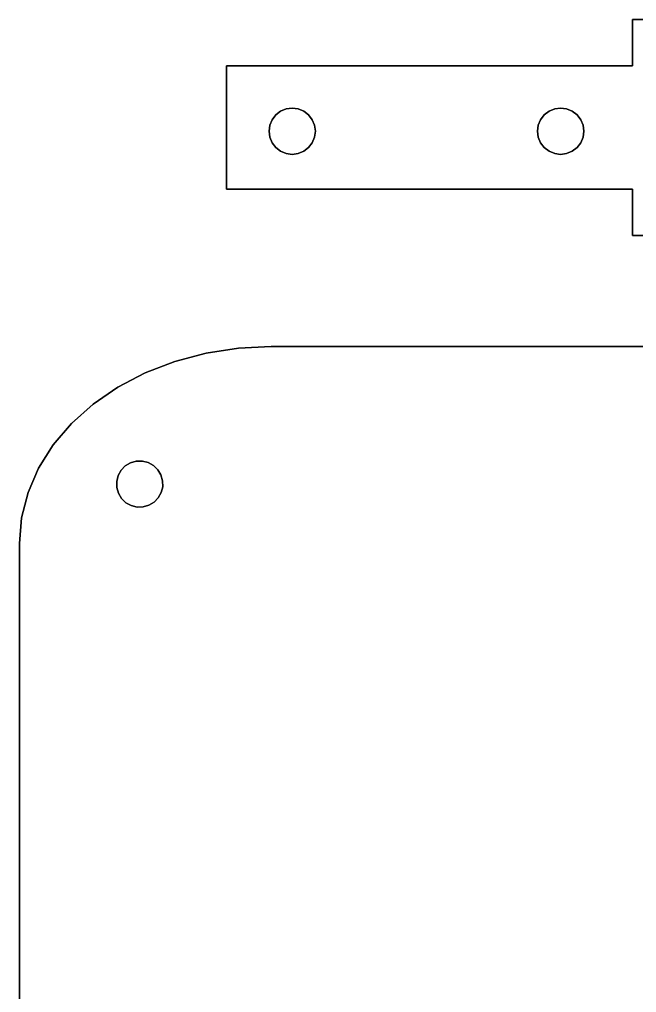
# Model space of a CAD drawing. Header units: metres. Extents: x -153 to 0, y 0 to 287.
# Drawn here: x -153.3 to -113.3, y 208.6 to 271.7 of the extents above; entities that cross this region are included whole.
import ezdxf

# ---------------------------------------------------------------- set-up
doc = ezdxf.new("R2010")
doc.units = ezdxf.units.M

msp = doc.modelspace()

# ---------------------------------------------------------------- linework, layer by layer
at = {"layer": 'Group#16'}
for points in [[(-113.579, 268.677, 0.199), (-113.579, 271.677, 0.199), (-109.579, 271.677, 0.199), (-109.579, 257.677, 0.199), (-113.579, 257.677, 0.199), (-113.579, 260.677, 0.199), (-139.879, 260.677, 0.199), (-139.879, 268.677, 0.199), (-113.579, 268.677, 0.199)], [(-113.579, 271.677, 3.199), (-113.579, 268.677, 3.199), (-139.879, 268.677, 3.199), (-139.879, 260.677, 3.199), (-113.579, 260.677, 3.199), (-113.579, 257.677, 3.199), (-109.579, 257.677, 3.199), (-109.579, 271.677, 3.199), (-113.579, 271.677, 3.199)], [(-113.579, 271.677, 3.199), (-109.579, 271.677, 3.199), (-109.579, 271.677, 0.199), (-113.579, 271.677, 0.199), (-113.579, 271.677, 3.199)], [(-113.579, 271.677, 0.199), (-113.579, 268.677, 0.199), (-113.579, 268.677, 3.199), (-113.579, 271.677, 3.199), (-113.579, 271.677, 0.199)], [(-113.579, 268.677, 3.199), (-113.579, 268.677, 0.199), (-139.879, 268.677, 0.199), (-139.879, 268.677, 3.199), (-113.579, 268.677, 3.199)], [(-139.879, 260.677, 3.199), (-139.879, 268.677, 3.199), (-139.879, 268.677, 0.199), (-139.879, 260.677, 0.199), (-139.879, 260.677, 3.199)], [(-136.017, 262.978, 0.199), (-135.629, 262.927, 0.199), (-135.241, 262.978, 0.199), (-134.879, 263.128, 0.199), (-134.568, 263.366, 0.199), (-134.33, 263.677, 0.199), (-134.18, 264.039, 0.199), (-134.129, 264.427, 0.199), (-134.18, 264.815, 0.199), (-134.33, 265.177, 0.199), (-134.568, 265.487, 0.199), (-134.879, 265.726, 0.199), (-135.241, 265.876, 0.199), (-135.629, 265.927, 0.199), (-136.017, 265.876, 0.199), (-136.379, 265.726, 0.199), (-136.69, 265.487, 0.199), (-136.928, 265.177, 0.199), (-137.078, 264.815, 0.199), (-137.129, 264.427, 0.199), (-137.078, 264.039, 0.199), (-136.928, 263.677, 0.199), (-136.69, 263.366, 0.199), (-136.379, 263.128, 0.199), (-136.017, 262.978, 0.199)], [(-135.629, 262.927, 3.199), (-136.017, 262.978, 3.199), (-136.379, 263.128, 3.199), (-136.69, 263.366, 3.199), (-136.928, 263.677, 3.199), (-137.078, 264.039, 3.199), (-137.129, 264.427, 3.199), (-137.078, 264.815, 3.199), (-136.928, 265.177, 3.199), (-136.69, 265.487, 3.199), (-136.379, 265.726, 3.199), (-136.017, 265.876, 3.199), (-135.629, 265.927, 3.199), (-135.241, 265.876, 3.199), (-134.879, 265.726, 3.199), (-134.568, 265.487, 3.199), (-134.33, 265.177, 3.199), (-134.18, 264.815, 3.199), (-134.129, 264.427, 3.199), (-134.18, 264.039, 3.199), (-134.33, 263.677, 3.199), (-134.568, 263.366, 3.199), (-134.879, 263.128, 3.199), (-135.241, 262.978, 3.199), (-135.629, 262.927, 3.199)], [(-136.69, 265.487, 0.199), (-136.379, 265.726, 0.199), (-136.379, 265.726, 3.199), (-136.69, 265.487, 3.199), (-136.69, 265.487, 0.199)], [(-136.379, 265.726, 0.199), (-136.017, 265.876, 0.199), (-136.017, 265.876, 3.199), (-136.379, 265.726, 3.199), (-136.379, 265.726, 0.199)], [(-136.017, 265.876, 0.199), (-135.629, 265.927, 0.199), (-135.629, 265.927, 3.199), (-136.017, 265.876, 3.199), (-136.017, 265.876, 0.199)], [(-135.629, 265.927, 0.199), (-135.241, 265.876, 0.199), (-135.241, 265.876, 3.199), (-135.629, 265.927, 3.199), (-135.629, 265.927, 0.199)], [(-135.241, 265.876, 0.199), (-134.879, 265.726, 0.199), (-134.879, 265.726, 3.199), (-135.241, 265.876, 3.199), (-135.241, 265.876, 0.199)], [(-134.879, 265.726, 0.199), (-134.568, 265.487, 0.199), (-134.568, 265.487, 3.199), (-134.879, 265.726, 3.199), (-134.879, 265.726, 0.199)], [(-116.729, 264.427, 0.199), (-116.78, 264.815, 0.199), (-116.93, 265.177, 0.199), (-117.168, 265.487, 0.199), (-117.479, 265.726, 0.199), (-117.841, 265.876, 0.199), (-118.229, 265.927, 0.199), (-118.617, 265.876, 0.199), (-118.979, 265.726, 0.199), (-119.29, 265.487, 0.199), (-119.528, 265.177, 0.199), (-119.678, 264.815, 0.199), (-119.729, 264.427, 0.199), (-119.678, 264.039, 0.199), (-119.528, 263.677, 0.199), (-119.29, 263.366, 0.199), (-118.979, 263.128, 0.199), (-118.617, 262.978, 0.199), (-118.229, 262.927, 0.199), (-117.841, 262.978, 0.199), (-117.479, 263.128, 0.199), (-117.168, 263.366, 0.199), (-116.93, 263.677, 0.199), (-116.78, 264.039, 0.199), (-116.729, 264.427, 0.199)], [(-116.78, 264.815, 3.199), (-116.729, 264.427, 3.199), (-116.78, 264.039, 3.199), (-116.93, 263.677, 3.199), (-117.168, 263.366, 3.199), (-117.479, 263.128, 3.199), (-117.841, 262.978, 3.199), (-118.229, 262.927, 3.199), (-118.617, 262.978, 3.199), (-118.979, 263.128, 3.199), (-119.29, 263.366, 3.199), (-119.528, 263.677, 3.199), (-119.678, 264.039, 3.199), (-119.729, 264.427, 3.199), (-119.678, 264.815, 3.199), (-119.528, 265.177, 3.199), (-119.29, 265.487, 3.199), (-118.979, 265.726, 3.199), (-118.617, 265.876, 3.199), (-118.229, 265.927, 3.199), (-117.841, 265.876, 3.199), (-117.479, 265.726, 3.199), (-117.168, 265.487, 3.199), (-116.93, 265.177, 3.199), (-116.78, 264.815, 3.199)], [(-119.29, 265.487, 0.199), (-118.979, 265.726, 0.199), (-118.979, 265.726, 3.199), (-119.29, 265.487, 3.199), (-119.29, 265.487, 0.199)], [(-118.979, 265.726, 0.199), (-118.617, 265.876, 0.199), (-118.617, 265.876, 3.199), (-118.979, 265.726, 3.199), (-118.979, 265.726, 0.199)], [(-118.617, 265.876, 0.199), (-118.229, 265.927, 0.199), (-118.229, 265.927, 3.199), (-118.617, 265.876, 3.199), (-118.617, 265.876, 0.199)], [(-118.229, 265.927, 0.199), (-117.841, 265.876, 0.199), (-117.841, 265.876, 3.199), (-118.229, 265.927, 3.199), (-118.229, 265.927, 0.199)], [(-117.841, 265.876, 0.199), (-117.479, 265.726, 0.199), (-117.479, 265.726, 3.199), (-117.841, 265.876, 3.199), (-117.841, 265.876, 0.199)], [(-117.479, 265.726, 0.199), (-117.168, 265.487, 0.199), (-117.168, 265.487, 3.199), (-117.479, 265.726, 3.199), (-117.479, 265.726, 0.199)], [(-137.078, 264.815, 0.199), (-136.928, 265.177, 0.199), (-136.928, 265.177, 3.199), (-137.078, 264.815, 3.199), (-137.078, 264.815, 0.199)], [(-136.928, 265.177, 0.199), (-136.69, 265.487, 0.199), (-136.69, 265.487, 3.199), (-136.928, 265.177, 3.199), (-136.928, 265.177, 0.199)], [(-134.568, 265.487, 0.199), (-134.33, 265.177, 0.199), (-134.33, 265.177, 3.199), (-134.568, 265.487, 3.199), (-134.568, 265.487, 0.199)], [(-134.33, 265.177, 0.199), (-134.18, 264.815, 0.199), (-134.18, 264.815, 3.199), (-134.33, 265.177, 3.199), (-134.33, 265.177, 0.199)], [(-119.678, 264.815, 0.199), (-119.528, 265.177, 0.199), (-119.528, 265.177, 3.199), (-119.678, 264.815, 3.199), (-119.678, 264.815, 0.199)], [(-119.528, 265.177, 0.199), (-119.29, 265.487, 0.199), (-119.29, 265.487, 3.199), (-119.528, 265.177, 3.199), (-119.528, 265.177, 0.199)], [(-117.168, 265.487, 0.199), (-116.93, 265.177, 0.199), (-116.93, 265.177, 3.199), (-117.168, 265.487, 3.199), (-117.168, 265.487, 0.199)], [(-116.93, 265.177, 0.199), (-116.78, 264.815, 0.199), (-116.78, 264.815, 3.199), (-116.93, 265.177, 3.199), (-116.93, 265.177, 0.199)], [(-137.129, 264.427, 0.199), (-137.078, 264.815, 0.199), (-137.078, 264.815, 3.199), (-137.129, 264.427, 3.199), (-137.129, 264.427, 0.199)], [(-137.078, 264.039, 0.199), (-137.129, 264.427, 0.199), (-137.129, 264.427, 3.199), (-137.078, 264.039, 3.199), (-137.078, 264.039, 0.199)], [(-134.18, 264.815, 0.199), (-134.129, 264.427, 0.199), (-134.129, 264.427, 3.199), (-134.18, 264.815, 3.199), (-134.18, 264.815, 0.199)], [(-134.129, 264.427, 0.199), (-134.18, 264.039, 0.199), (-134.18, 264.039, 3.199), (-134.129, 264.427, 3.199), (-134.129, 264.427, 0.199)], [(-119.729, 264.427, 0.199), (-119.678, 264.815, 0.199), (-119.678, 264.815, 3.199), (-119.729, 264.427, 3.199), (-119.729, 264.427, 0.199)], [(-119.678, 264.039, 0.199), (-119.729, 264.427, 0.199), (-119.729, 264.427, 3.199), (-119.678, 264.039, 3.199), (-119.678, 264.039, 0.199)], [(-116.78, 264.815, 0.199), (-116.729, 264.427, 0.199), (-116.729, 264.427, 3.199), (-116.78, 264.815, 3.199), (-116.78, 264.815, 0.199)], [(-116.729, 264.427, 0.199), (-116.78, 264.039, 0.199), (-116.78, 264.039, 3.199), (-116.729, 264.427, 3.199), (-116.729, 264.427, 0.199)], [(-136.928, 263.677, 0.199), (-137.078, 264.039, 0.199), (-137.078, 264.039, 3.199), (-136.928, 263.677, 3.199), (-136.928, 263.677, 0.199)], [(-134.18, 264.039, 0.199), (-134.33, 263.677, 0.199), (-134.33, 263.677, 3.199), (-134.18, 264.039, 3.199), (-134.18, 264.039, 0.199)], [(-119.528, 263.677, 0.199), (-119.678, 264.039, 0.199), (-119.678, 264.039, 3.199), (-119.528, 263.677, 3.199), (-119.528, 263.677, 0.199)], [(-116.78, 264.039, 0.199), (-116.93, 263.677, 0.199), (-116.93, 263.677, 3.199), (-116.78, 264.039, 3.199), (-116.78, 264.039, 0.199)], [(-136.69, 263.366, 0.199), (-136.928, 263.677, 0.199), (-136.928, 263.677, 3.199), (-136.69, 263.366, 3.199), (-136.69, 263.366, 0.199)], [(-136.379, 263.128, 0.199), (-136.69, 263.366, 0.199), (-136.69, 263.366, 3.199), (-136.379, 263.128, 3.199), (-136.379, 263.128, 0.199)], [(-136.017, 262.978, 0.199), (-136.379, 263.128, 0.199), (-136.379, 263.128, 3.199), (-136.017, 262.978, 3.199), (-136.017, 262.978, 0.199)], [(-134.879, 263.128, 0.199), (-135.241, 262.978, 0.199), (-135.241, 262.978, 3.199), (-134.879, 263.128, 3.199), (-134.879, 263.128, 0.199)], [(-134.568, 263.366, 0.199), (-134.879, 263.128, 0.199), (-134.879, 263.128, 3.199), (-134.568, 263.366, 3.199), (-134.568, 263.366, 0.199)], [(-134.33, 263.677, 0.199), (-134.568, 263.366, 0.199), (-134.568, 263.366, 3.199), (-134.33, 263.677, 3.199), (-134.33, 263.677, 0.199)], [(-119.29, 263.366, 0.199), (-119.528, 263.677, 0.199), (-119.528, 263.677, 3.199), (-119.29, 263.366, 3.199), (-119.29, 263.366, 0.199)], [(-118.979, 263.128, 0.199), (-119.29, 263.366, 0.199), (-119.29, 263.366, 3.199), (-118.979, 263.128, 3.199), (-118.979, 263.128, 0.199)], [(-118.617, 262.978, 0.199), (-118.979, 263.128, 0.199), (-118.979, 263.128, 3.199), (-118.617, 262.978, 3.199), (-118.617, 262.978, 0.199)], [(-117.479, 263.128, 0.199), (-117.841, 262.978, 0.199), (-117.841, 262.978, 3.199), (-117.479, 263.128, 3.199), (-117.479, 263.128, 0.199)], [(-117.168, 263.366, 0.199), (-117.479, 263.128, 0.199), (-117.479, 263.128, 3.199), (-117.168, 263.366, 3.199), (-117.168, 263.366, 0.199)], [(-116.93, 263.677, 0.199), (-117.168, 263.366, 0.199), (-117.168, 263.366, 3.199), (-116.93, 263.677, 3.199), (-116.93, 263.677, 0.199)], [(-135.629, 262.927, 0.199), (-136.017, 262.978, 0.199), (-136.017, 262.978, 3.199), (-135.629, 262.927, 3.199), (-135.629, 262.927, 0.199)], [(-135.241, 262.978, 0.199), (-135.629, 262.927, 0.199), (-135.629, 262.927, 3.199), (-135.241, 262.978, 3.199), (-135.241, 262.978, 0.199)], [(-118.229, 262.927, 0.199), (-118.617, 262.978, 0.199), (-118.617, 262.978, 3.199), (-118.229, 262.927, 3.199), (-118.229, 262.927, 0.199)], [(-117.841, 262.978, 0.199), (-118.229, 262.927, 0.199), (-118.229, 262.927, 3.199), (-117.841, 262.978, 3.199), (-117.841, 262.978, 0.199)], [(-113.579, 260.677, 0.199), (-113.579, 260.677, 3.199), (-139.879, 260.677, 3.199), (-139.879, 260.677, 0.199), (-113.579, 260.677, 0.199)], [(-113.579, 257.677, 3.199), (-113.579, 260.677, 3.199), (-113.579, 260.677, 0.199), (-113.579, 257.677, 0.199), (-113.579, 257.677, 3.199)], [(-109.579, 257.677, 3.199), (-113.579, 257.677, 3.199), (-113.579, 257.677, 0.199), (-109.579, 257.677, 0.199), (-109.579, 257.677, 3.199)]]:
    msp.add_polyline3d(points, dxfattribs=at)
at = {"layer": 'Group#9'}
for points in [[(-153.308, 143.264, 0.199), (-153.308, 237.7, 0.199), (-153.168, 239.368, 0.199), (-152.752, 241.008, 0.199), (-152.066, 242.591, 0.199), (-151.122, 244.091, 0.199), (-149.936, 245.481, 0.199), (-148.529, 246.738, 0.199), (-146.924, 247.84, 0.199), (-145.15, 248.769, 0.199), (-143.235, 249.509, 0.199), (-141.214, 250.046, 0.199), (-139.121, 250.372, 0.199), (-136.991, 250.482, 0.199), (-16.444, 250.482, 0.199)], [(-16.444, 250.482, 3.199), (-136.991, 250.482, 3.199), (-139.121, 250.372, 3.199), (-141.214, 250.046, 3.199), (-143.235, 249.509, 3.199), (-145.15, 248.769, 3.199), (-146.924, 247.84, 3.199), (-148.529, 246.738, 3.199), (-149.936, 245.481, 3.199), (-151.122, 244.091, 3.199), (-152.066, 242.591, 3.199), (-152.752, 241.008, 3.199), (-153.168, 239.368, 3.199), (-153.308, 237.7, 3.199), (-153.308, 143.264, 3.199)], [(-136.991, 250.482, 0.199), (-139.121, 250.372, 0.199), (-139.121, 250.372, 3.199), (-136.991, 250.482, 3.199), (-136.991, 250.482, 0.199)], [(-16.444, 250.482, 0.199), (-136.991, 250.482, 0.199), (-136.991, 250.482, 3.199), (-16.444, 250.482, 3.199), (-16.444, 250.482, 0.199)], [(-141.214, 250.046, 0.199), (-143.235, 249.509, 0.199), (-143.235, 249.509, 3.199), (-141.214, 250.046, 3.199), (-141.214, 250.046, 0.199)], [(-139.121, 250.372, 0.199), (-141.214, 250.046, 0.199), (-141.214, 250.046, 3.199), (-139.121, 250.372, 3.199), (-139.121, 250.372, 0.199)], [(-143.235, 249.509, 0.199), (-145.15, 248.769, 0.199), (-145.15, 248.769, 3.199), (-143.235, 249.509, 3.199), (-143.235, 249.509, 0.199)], [(-145.15, 248.769, 0.199), (-146.924, 247.84, 0.199), (-146.924, 247.84, 3.199), (-145.15, 248.769, 3.199), (-145.15, 248.769, 0.199)], [(-146.924, 247.84, 0.199), (-148.529, 246.738, 0.199), (-148.529, 246.738, 3.199), (-146.924, 247.84, 3.199), (-146.924, 247.84, 0.199)], [(-148.529, 246.738, 0.199), (-149.936, 245.481, 0.199), (-149.936, 245.481, 3.199), (-148.529, 246.738, 3.199), (-148.529, 246.738, 0.199)], [(-149.936, 245.481, 0.199), (-151.122, 244.091, 0.199), (-151.122, 244.091, 3.199), (-149.936, 245.481, 3.199), (-149.936, 245.481, 0.199)], [(-151.122, 244.091, 0.199), (-152.066, 242.591, 0.199), (-152.066, 242.591, 3.199), (-151.122, 244.091, 3.199), (-151.122, 244.091, 0.199)], [(-146.719, 242.449, 0.199), (-146.91, 242.106, 0.199), (-147.005, 241.727, 0.199), (-146.998, 241.335, 0.199), (-146.891, 240.959, 0.199), (-146.69, 240.623, 0.199), (-146.408, 240.35, 0.199), (-146.066, 240.16, 0.199), (-145.686, 240.065, 0.199), (-145.295, 240.071, 0.199), (-144.918, 240.179, 0.199), (-144.582, 240.38, 0.199), (-144.31, 240.661, 0.199), (-144.12, 241.003, 0.199), (-144.024, 241.383, 0.199), (-144.031, 241.775, 0.199), (-144.138, 242.151, 0.199), (-144.339, 242.487, 0.199), (-144.621, 242.76, 0.199), (-144.963, 242.95, 0.199), (-145.343, 243.045, 0.199), (-145.734, 243.039, 0.199), (-146.111, 242.931, 0.199), (-146.447, 242.73, 0.199), (-146.719, 242.449, 0.199)], [(-146.91, 242.106, 3.199), (-146.719, 242.449, 3.199), (-146.447, 242.73, 3.199), (-146.111, 242.931, 3.199), (-145.734, 243.039, 3.199), (-145.343, 243.045, 3.199), (-144.963, 242.95, 3.199), (-144.621, 242.76, 3.199), (-144.339, 242.487, 3.199), (-144.138, 242.151, 3.199), (-144.031, 241.775, 3.199), (-144.024, 241.383, 3.199), (-144.12, 241.003, 3.199), (-144.31, 240.661, 3.199), (-144.582, 240.38, 3.199), (-144.918, 240.179, 3.199), (-145.295, 240.071, 3.199), (-145.686, 240.065, 3.199), (-146.066, 240.16, 3.199), (-146.408, 240.35, 3.199), (-146.69, 240.623, 3.199), (-146.891, 240.959, 3.199), (-146.998, 241.335, 3.199), (-147.005, 241.727, 3.199), (-146.91, 242.106, 3.199)], [(-146.111, 242.931, 3.199), (-146.447, 242.73, 3.199), (-146.447, 242.73, 0.199), (-146.111, 242.931, 0.199), (-146.111, 242.931, 3.199)], [(-145.734, 243.039, 3.199), (-146.111, 242.931, 3.199), (-146.111, 242.931, 0.199), (-145.734, 243.039, 0.199), (-145.734, 243.039, 3.199)], [(-145.343, 243.045, 3.199), (-145.734, 243.039, 3.199), (-145.734, 243.039, 0.199), (-145.343, 243.045, 0.199), (-145.343, 243.045, 3.199)], [(-144.963, 242.95, 3.199), (-145.343, 243.045, 3.199), (-145.343, 243.045, 0.199), (-144.963, 242.95, 0.199), (-144.963, 242.95, 3.199)], [(-144.621, 242.76, 3.199), (-144.963, 242.95, 3.199), (-144.963, 242.95, 0.199), (-144.621, 242.76, 0.199), (-144.621, 242.76, 3.199)], [(-152.066, 242.591, 0.199), (-152.752, 241.008, 0.199), (-152.752, 241.008, 3.199), (-152.066, 242.591, 3.199), (-152.066, 242.591, 0.199)], [(-146.719, 242.449, 3.199), (-146.91, 242.106, 3.199), (-146.91, 242.106, 0.199), (-146.719, 242.449, 0.199), (-146.719, 242.449, 3.199)], [(-146.447, 242.73, 3.199), (-146.719, 242.449, 3.199), (-146.719, 242.449, 0.199), (-146.447, 242.73, 0.199), (-146.447, 242.73, 3.199)], [(-144.339, 242.487, 3.199), (-144.621, 242.76, 3.199), (-144.621, 242.76, 0.199), (-144.339, 242.487, 0.199), (-144.339, 242.487, 3.199)], [(-144.138, 242.151, 3.199), (-144.339, 242.487, 3.199), (-144.339, 242.487, 0.199), (-144.138, 242.151, 0.199), (-144.138, 242.151, 3.199)], [(-146.91, 242.106, 3.199), (-147.005, 241.727, 3.199), (-147.005, 241.727, 0.199), (-146.91, 242.106, 0.199), (-146.91, 242.106, 3.199)], [(-147.005, 241.727, 3.199), (-146.998, 241.335, 3.199), (-146.998, 241.335, 0.199), (-147.005, 241.727, 0.199), (-147.005, 241.727, 3.199)], [(-144.031, 241.775, 3.199), (-144.138, 242.151, 3.199), (-144.138, 242.151, 0.199), (-144.031, 241.775, 0.199), (-144.031, 241.775, 3.199)], [(-144.024, 241.383, 3.199), (-144.031, 241.775, 3.199), (-144.031, 241.775, 0.199), (-144.024, 241.383, 0.199), (-144.024, 241.383, 3.199)], [(-152.752, 241.008, 0.199), (-153.168, 239.368, 0.199), (-153.168, 239.368, 3.199), (-152.752, 241.008, 3.199), (-152.752, 241.008, 0.199)], [(-146.998, 241.335, 3.199), (-146.891, 240.959, 3.199), (-146.891, 240.959, 0.199), (-146.998, 241.335, 0.199), (-146.998, 241.335, 3.199)], [(-144.31, 240.661, 3.199), (-144.12, 241.003, 3.199), (-144.12, 241.003, 0.199), (-144.31, 240.661, 0.199), (-144.31, 240.661, 3.199)], [(-144.12, 241.003, 3.199), (-144.024, 241.383, 3.199), (-144.024, 241.383, 0.199), (-144.12, 241.003, 0.199), (-144.12, 241.003, 3.199)], [(-146.891, 240.959, 3.199), (-146.69, 240.623, 3.199), (-146.69, 240.623, 0.199), (-146.891, 240.959, 0.199), (-146.891, 240.959, 3.199)], [(-146.69, 240.623, 3.199), (-146.408, 240.35, 3.199), (-146.408, 240.35, 0.199), (-146.69, 240.623, 0.199), (-146.69, 240.623, 3.199)], [(-144.918, 240.179, 3.199), (-144.582, 240.38, 3.199), (-144.582, 240.38, 0.199), (-144.918, 240.179, 0.199), (-144.918, 240.179, 3.199)], [(-144.582, 240.38, 3.199), (-144.31, 240.661, 3.199), (-144.31, 240.661, 0.199), (-144.582, 240.38, 0.199), (-144.582, 240.38, 3.199)], [(-146.408, 240.35, 3.199), (-146.066, 240.16, 3.199), (-146.066, 240.16, 0.199), (-146.408, 240.35, 0.199), (-146.408, 240.35, 3.199)], [(-146.066, 240.16, 3.199), (-145.686, 240.065, 3.199), (-145.686, 240.065, 0.199), (-146.066, 240.16, 0.199), (-146.066, 240.16, 3.199)], [(-145.686, 240.065, 3.199), (-145.295, 240.071, 3.199), (-145.295, 240.071, 0.199), (-145.686, 240.065, 0.199), (-145.686, 240.065, 3.199)], [(-145.295, 240.071, 3.199), (-144.918, 240.179, 3.199), (-144.918, 240.179, 0.199), (-145.295, 240.071, 0.199), (-145.295, 240.071, 3.199)], [(-153.168, 239.368, 0.199), (-153.308, 237.7, 0.199), (-153.308, 237.7, 3.199), (-153.168, 239.368, 3.199), (-153.168, 239.368, 0.199)], [(-153.308, 237.7, 3.199), (-153.308, 237.7, 0.199), (-153.308, 143.264, 0.199), (-153.308, 143.264, 3.199), (-153.308, 237.7, 3.199)]]:
    msp.add_polyline3d(points, dxfattribs=at)

doc.saveas('drawing.dxf')
